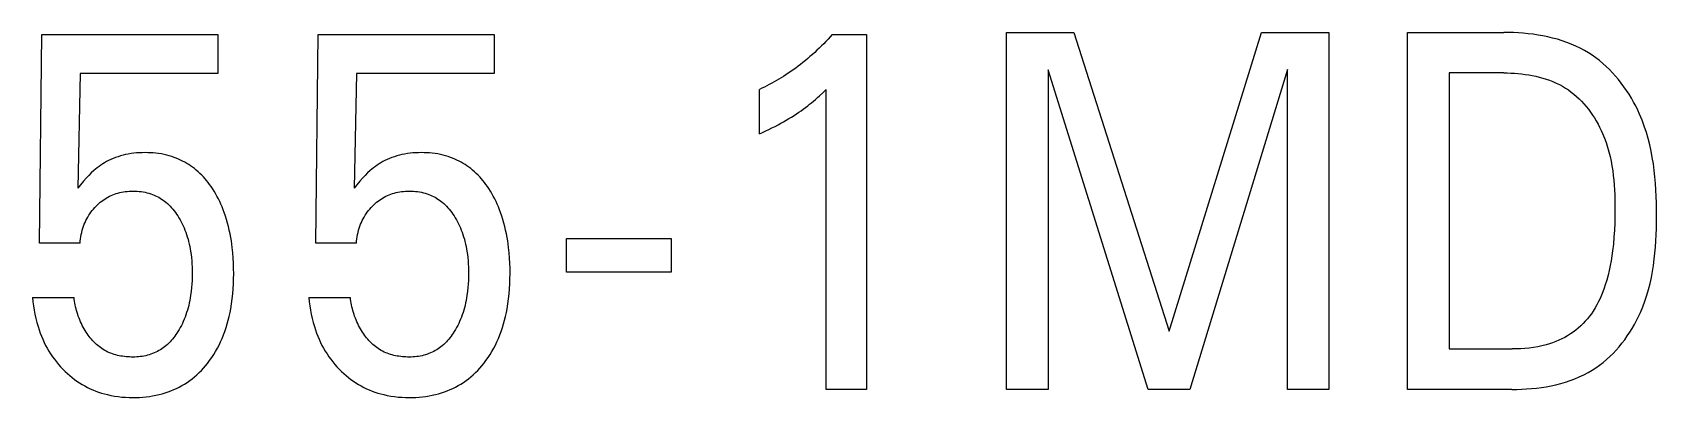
# Model space of a CAD drawing. Extents: x 0 to 420, y 0 to 297.
# Drawn here: x 152.64 to 160.36, y 202.59 to 204.33 of the extents above; entities that cross this region are included whole.
import ezdxf

# ---------------------------------------------------------------- set-up
doc = ezdxf.new("R2010")
doc.units = 0
doc.header["$LTSCALE"] = 23.1
doc.layers.add('10000_FRONT', color=7, linetype='CONTINUOUS')

msp = doc.modelspace()

# ---------------------------------------------------------------- linework, layer by layer
at = {"layer": '10000_FRONT', "color": 7, "linetype": 'CONTINUOUS'}
for p, q in [((157.2707, 202.627), (157.2707, 204.327)), ((157.2707, 204.327), (157.5912, 204.327)), ((157.5912, 204.327), (158.0449, 202.9041)), ((158.0449, 202.9041), (158.4842, 204.327)), ((158.4842, 204.327), (158.8048, 204.327)), ((158.8048, 204.327), (158.8048, 202.627)), ((159.1786, 202.627), (159.1786, 204.327)), ((159.1786, 204.327), (159.6363, 204.327)), ((159.6595, 204.3267), (159.6363, 204.327)), ((159.6828, 204.3261), (159.6595, 204.3267)), ((159.7061, 204.3249), (159.6828, 204.3261)), ((159.7296, 204.3231), (159.7061, 204.3249)), ((152.6684, 203.3234), (152.6807, 204.3173)), ((152.6807, 204.3173), (153.5174, 204.3173)), ((153.5174, 204.3173), (153.5174, 204.1318)), ((153.9833, 203.3234), (153.9956, 204.3173)), ((153.9956, 204.3173), (154.8323, 204.3173)), ((154.8323, 204.3173), (154.8323, 204.1318)), ((156.3794, 204.2522), (156.3686, 204.2419)), ((156.39, 204.2627), (156.3794, 204.2522)), ((156.4006, 204.2734), (156.39, 204.2627)), ((156.4109, 204.2842), (156.4006, 204.2734)), ((156.4212, 204.2951), (156.4109, 204.2842)), ((156.4312, 204.3062), (156.4212, 204.2951)), ((156.4412, 204.3173), (156.4312, 204.3062)), ((156.4412, 204.3173), (156.605, 204.3173)), ((156.605, 204.3173), (156.605, 202.627)), ((159.753, 204.3209), (159.7296, 204.3231)), ((159.7764, 204.3181), (159.753, 204.3209)), ((159.7997, 204.3146), (159.7764, 204.3181)), ((159.8229, 204.3106), (159.7997, 204.3146)), ((159.846, 204.3058), (159.8229, 204.3106)), ((159.8689, 204.3005), (159.846, 204.3058)), ((159.8915, 204.2944), (159.8689, 204.3005)), ((159.9139, 204.2875), (159.8915, 204.2944)), ((159.936, 204.2799), (159.9139, 204.2875)), ((159.9577, 204.2716), (159.936, 204.2799)), ((159.979, 204.2624), (159.9577, 204.2716)), ((159.9999, 204.2524), (159.979, 204.2624)), ((160.0204, 204.2415), (159.9999, 204.2524)), ((156.2906, 204.1749), (156.2792, 204.1661)), ((156.302, 204.1839), (156.2906, 204.1749)), ((156.3132, 204.193), (156.302, 204.1839)), ((156.3243, 204.2023), (156.3132, 204.193)), ((156.3353, 204.2117), (156.3243, 204.2023)), ((156.3466, 204.2216), (156.3353, 204.2117)), ((156.3576, 204.2317), (156.3466, 204.2216)), ((156.3686, 204.2419), (156.3576, 204.2317)), ((160.0403, 204.2298), (160.0204, 204.2415)), ((160.058, 204.2183), (160.0403, 204.2298)), ((160.0752, 204.206), (160.058, 204.2183)), ((160.092, 204.1931), (160.0752, 204.206)), ((160.1083, 204.1795), (160.092, 204.1931)), ((160.1242, 204.1653), (160.1083, 204.1795)), ((152.8619, 204.1318), (152.8507, 203.5848)), ((153.5174, 204.1318), (152.8619, 204.1318)), ((154.1769, 204.1318), (154.1656, 203.5848)), ((154.8323, 204.1318), (154.1769, 204.1318)), ((156.1757, 204.0975), (156.1645, 204.0911)), ((156.1869, 204.104), (156.1757, 204.0975)), ((156.198, 204.1107), (156.1869, 204.104)), ((156.209, 204.1176), (156.198, 204.1107)), ((156.2199, 204.1246), (156.209, 204.1176)), ((156.232, 204.1325), (156.2199, 204.1246)), ((156.244, 204.1407), (156.232, 204.1325)), ((156.2558, 204.149), (156.244, 204.1407)), ((156.2675, 204.1575), (156.2558, 204.149)), ((156.2792, 204.1661), (156.2675, 204.1575)), ((157.4683, 204.1487), (157.4683, 202.627)), ((157.9445, 202.627), (157.4683, 204.1487)), ((158.6071, 204.1511), (158.1432, 202.627)), ((158.6071, 202.627), (158.6071, 204.1511)), ((159.3762, 204.1342), (159.3762, 202.8197)), ((159.6363, 204.1342), (159.3762, 204.1342)), ((159.6363, 204.1342), (159.6532, 204.134)), ((159.6532, 204.134), (159.6702, 204.1335)), ((159.6702, 204.1335), (159.6872, 204.1326)), ((159.6872, 204.1326), (159.7043, 204.1313)), ((159.7043, 204.1313), (159.7214, 204.1296)), ((159.7214, 204.1296), (159.7384, 204.1275)), ((159.7384, 204.1275), (159.7554, 204.1249)), ((159.7554, 204.1249), (159.7724, 204.1219)), ((159.7724, 204.1219), (159.7892, 204.1183)), ((159.7892, 204.1183), (159.8058, 204.1143)), ((159.8058, 204.1143), (159.8223, 204.1098)), ((159.8223, 204.1098), (159.8386, 204.1047)), ((159.8386, 204.1047), (159.8547, 204.0991)), ((159.8547, 204.0991), (159.8705, 204.0929)), ((159.8705, 204.0929), (159.886, 204.0861)), ((160.1395, 204.1505), (160.1242, 204.1653)), ((160.1543, 204.1351), (160.1395, 204.1505)), ((160.1687, 204.1192), (160.1543, 204.1351)), ((160.1825, 204.1028), (160.1687, 204.1192)), ((160.1958, 204.0859), (160.1825, 204.1028)), ((156.1068, 204.0614), (156.095, 204.0559)), ((156.095, 203.8438), (156.095, 204.0559)), ((156.1185, 204.067), (156.1068, 204.0614)), ((156.1301, 204.0728), (156.1185, 204.067)), ((156.1416, 204.0787), (156.1301, 204.0728)), ((156.1531, 204.0848), (156.1416, 204.0787)), ((156.1645, 204.0911), (156.1531, 204.0848)), ((156.3612, 204.008), (156.3708, 204.0165)), ((156.3708, 204.0165), (156.3804, 204.0252)), ((156.3804, 204.0252), (156.396, 204.0399)), ((156.396, 204.0399), (156.4115, 204.0547)), ((156.4115, 202.627), (156.4115, 204.0547)), ((159.886, 204.0861), (159.9012, 204.0787)), ((159.9012, 204.0787), (159.916, 204.0707)), ((159.916, 204.0707), (159.9305, 204.062)), ((159.9305, 204.062), (159.9442, 204.053)), ((159.9442, 204.053), (159.9575, 204.0433)), ((159.9575, 204.0433), (159.9705, 204.033)), ((159.9705, 204.033), (159.983, 204.0222)), ((159.983, 204.0222), (159.9951, 204.0109)), ((160.2086, 204.0686), (160.1958, 204.0859)), ((160.2208, 204.0509), (160.2086, 204.0686)), ((160.2325, 204.0328), (160.2208, 204.0509)), ((160.2436, 204.0144), (160.2325, 204.0328)), ((156.2602, 203.9322), (156.2712, 203.9394)), ((156.2712, 203.9394), (156.2821, 203.9467)), ((156.2821, 203.9467), (156.2928, 203.9542)), ((156.2928, 203.9542), (156.3035, 203.9618)), ((156.3035, 203.9618), (156.314, 203.9696)), ((156.314, 203.9696), (156.3244, 203.9776)), ((156.3244, 203.9776), (156.3335, 203.9848)), ((156.3335, 203.9848), (156.3425, 203.9921)), ((156.3425, 203.9921), (156.3514, 203.9995)), ((156.3514, 203.9995), (156.3612, 204.008)), ((159.9951, 204.0109), (160.0068, 203.9991)), ((160.0068, 203.9991), (160.0181, 203.9868)), ((160.0181, 203.9868), (160.029, 203.9742)), ((160.029, 203.9742), (160.0394, 203.9611)), ((160.0394, 203.9611), (160.0495, 203.9476)), ((160.0495, 203.9476), (160.059, 203.9338)), ((160.2542, 203.9958), (160.2436, 204.0144)), ((160.2643, 203.9768), (160.2542, 203.9958)), ((160.2738, 203.9576), (160.2643, 203.9768)), ((160.2827, 203.9382), (160.2738, 203.9576)), ((160.2946, 203.9096), (160.2827, 203.9382)), ((156.1248, 203.8579), (156.1397, 203.8651)), ((156.1397, 203.8651), (156.1545, 203.8724)), ((156.1545, 203.8724), (156.1692, 203.8799)), ((156.1692, 203.8799), (156.1838, 203.8876)), ((156.1838, 203.8876), (156.1967, 203.8946)), ((156.1967, 203.8946), (156.2096, 203.9018)), ((156.2096, 203.9018), (156.2225, 203.9091)), ((156.2225, 203.9091), (156.2352, 203.9166)), ((156.2352, 203.9166), (156.2478, 203.9243)), ((156.2478, 203.9243), (156.2602, 203.9322)), ((160.059, 203.9338), (160.0681, 203.9197)), ((160.0681, 203.9197), (160.0768, 203.9054)), ((160.0768, 203.9054), (160.0851, 203.8907)), ((160.0851, 203.8907), (160.0928, 203.8759)), ((160.0928, 203.8759), (160.1001, 203.8608)), ((160.1001, 203.8608), (160.107, 203.8456)), ((160.3054, 203.8806), (160.2946, 203.9096)), ((160.315, 203.8513), (160.3054, 203.8806)), ((156.095, 203.8438), (156.1099, 203.8508)), ((156.1099, 203.8508), (156.1248, 203.8579)), ((160.107, 203.8456), (160.1157, 203.8242)), ((160.1157, 203.8242), (160.1236, 203.8025)), ((160.1236, 203.8025), (160.1306, 203.7807)), ((160.3236, 203.8217), (160.315, 203.8513)), ((160.3312, 203.7919), (160.3236, 203.8217)), ((160.3378, 203.7618), (160.3312, 203.7919)), ((152.9787, 203.7065), (152.9697, 203.701)), ((152.988, 203.7117), (152.9787, 203.7065)), ((152.9973, 203.7167), (152.988, 203.7117)), ((153.0085, 203.722), (152.9973, 203.7167)), ((153.0198, 203.7269), (153.0085, 203.722)), ((153.0313, 203.7314), (153.0198, 203.7269)), ((153.0429, 203.7354), (153.0313, 203.7314)), ((153.0547, 203.7391), (153.0429, 203.7354)), ((153.0666, 203.7423), (153.0547, 203.7391)), ((153.0786, 203.7452), (153.0666, 203.7423)), ((153.0916, 203.7478), (153.0786, 203.7452)), ((153.1048, 203.75), (153.0916, 203.7478)), ((153.118, 203.7517), (153.1048, 203.75)), ((153.1312, 203.753), (153.118, 203.7517)), ((153.1445, 203.754), (153.1312, 203.753)), ((153.1579, 203.7545), (153.1445, 203.754)), ((153.1712, 203.7547), (153.1579, 203.7545)), ((153.1842, 203.7545), (153.1712, 203.7547)), ((153.1972, 203.754), (153.1842, 203.7545)), ((153.2102, 203.7531), (153.1972, 203.754)), ((153.2231, 203.7518), (153.2102, 203.7531)), ((153.236, 203.7502), (153.2231, 203.7518)), ((153.2489, 203.7482), (153.236, 203.7502)), ((153.2616, 203.7457), (153.2489, 203.7482)), ((153.2743, 203.7428), (153.2616, 203.7457)), ((153.2868, 203.7395), (153.2743, 203.7428)), ((153.2992, 203.7357), (153.2868, 203.7395)), ((153.3097, 203.7321), (153.2992, 203.7357)), ((153.32, 203.7282), (153.3097, 203.7321)), ((153.3302, 203.7239), (153.32, 203.7282)), ((153.3403, 203.7193), (153.3302, 203.7239)), ((153.3502, 203.7144), (153.3403, 203.7193)), ((153.36, 203.7092), (153.3502, 203.7144)), ((153.3696, 203.7037), (153.36, 203.7092)), ((154.2937, 203.7065), (154.2846, 203.701)), ((154.3029, 203.7117), (154.2937, 203.7065)), ((154.3123, 203.7167), (154.3029, 203.7117)), ((154.3234, 203.722), (154.3123, 203.7167)), ((154.3347, 203.7269), (154.3234, 203.722)), ((154.3462, 203.7314), (154.3347, 203.7269)), ((154.3579, 203.7354), (154.3462, 203.7314)), ((154.3696, 203.7391), (154.3579, 203.7354)), ((154.3815, 203.7423), (154.3696, 203.7391)), ((154.3935, 203.7452), (154.3815, 203.7423)), ((154.4066, 203.7478), (154.3935, 203.7452)), ((154.4197, 203.75), (154.4066, 203.7478)), ((154.4329, 203.7517), (154.4197, 203.75)), ((154.4462, 203.753), (154.4329, 203.7517)), ((154.4595, 203.754), (154.4462, 203.753)), ((154.4728, 203.7545), (154.4595, 203.754)), ((154.4862, 203.7547), (154.4728, 203.7545)), ((154.4992, 203.7545), (154.4862, 203.7547)), ((154.5122, 203.754), (154.4992, 203.7545)), ((154.5251, 203.7531), (154.5122, 203.754)), ((154.5381, 203.7518), (154.5251, 203.7531)), ((154.551, 203.7502), (154.5381, 203.7518)), ((154.5638, 203.7482), (154.551, 203.7502)), ((154.5765, 203.7457), (154.5638, 203.7482)), ((154.5892, 203.7428), (154.5765, 203.7457)), ((154.6017, 203.7395), (154.5892, 203.7428)), ((154.6142, 203.7357), (154.6017, 203.7395)), ((154.6246, 203.7321), (154.6142, 203.7357)), ((154.635, 203.7282), (154.6246, 203.7321)), ((154.6452, 203.7239), (154.635, 203.7282)), ((154.6553, 203.7193), (154.6452, 203.7239)), ((154.6652, 203.7144), (154.6553, 203.7193)), ((154.675, 203.7092), (154.6652, 203.7144)), ((154.6846, 203.7037), (154.675, 203.7092)), ((160.1306, 203.7807), (160.1368, 203.7586)), ((160.1368, 203.7586), (160.1423, 203.7363)), ((160.1423, 203.7363), (160.1471, 203.7139)), ((160.1471, 203.7139), (160.1513, 203.6913)), ((160.3434, 203.7315), (160.3378, 203.7618)), ((160.3483, 203.701), (160.3434, 203.7315)), ((152.8909, 203.6325), (152.8783, 203.6183)), ((152.9039, 203.6464), (152.8909, 203.6325)), ((152.9155, 203.658), (152.9039, 203.6464)), ((152.9275, 203.6691), (152.9155, 203.658)), ((152.9355, 203.676), (152.9275, 203.6691)), ((152.9437, 203.6827), (152.9355, 203.676)), ((152.9522, 203.6891), (152.9437, 203.6827)), ((152.9609, 203.6952), (152.9522, 203.6891)), ((152.9697, 203.701), (152.9609, 203.6952)), ((153.379, 203.6979), (153.3696, 203.7037)), ((153.3883, 203.6918), (153.379, 203.6979)), ((153.3973, 203.6853), (153.3883, 203.6918)), ((153.4061, 203.6786), (153.3973, 203.6853)), ((153.4151, 203.6713), (153.4061, 203.6786)), ((153.4239, 203.6636), (153.4151, 203.6713)), ((153.4325, 203.6556), (153.4239, 203.6636)), ((153.4407, 203.6474), (153.4325, 203.6556)), ((153.4488, 203.6389), (153.4407, 203.6474)), ((153.4566, 203.6302), (153.4488, 203.6389)), ((153.4641, 203.6213), (153.4566, 203.6302)), ((154.2059, 203.6325), (154.1933, 203.6183)), ((154.2189, 203.6464), (154.2059, 203.6325)), ((154.2304, 203.658), (154.2189, 203.6464)), ((154.2424, 203.6691), (154.2304, 203.658)), ((154.2504, 203.676), (154.2424, 203.6691)), ((154.2587, 203.6827), (154.2504, 203.676)), ((154.2671, 203.6891), (154.2587, 203.6827)), ((154.2758, 203.6952), (154.2671, 203.6891)), ((154.2846, 203.701), (154.2758, 203.6952)), ((154.694, 203.6979), (154.6846, 203.7037)), ((154.7032, 203.6918), (154.694, 203.6979)), ((154.7122, 203.6853), (154.7032, 203.6918)), ((154.721, 203.6786), (154.7122, 203.6853)), ((154.7301, 203.6713), (154.721, 203.6786)), ((154.7389, 203.6636), (154.7301, 203.6713)), ((154.7474, 203.6556), (154.7389, 203.6636)), ((154.7557, 203.6474), (154.7474, 203.6556)), ((154.7637, 203.6389), (154.7557, 203.6474)), ((154.7715, 203.6302), (154.7637, 203.6389)), ((154.779, 203.6213), (154.7715, 203.6302)), ((160.1513, 203.6913), (160.1548, 203.6686)), ((160.1548, 203.6686), (160.1577, 203.6458)), ((160.1577, 203.6458), (160.1601, 203.6229)), ((160.3523, 203.6703), (160.3483, 203.701)), ((160.3557, 203.6394), (160.3523, 203.6703)), ((160.3583, 203.6084), (160.3557, 203.6394)), ((152.8643, 203.6017), (152.8507, 203.5848)), ((152.8783, 203.6183), (152.8643, 203.6017)), ((153.0096, 203.5503), (153.0176, 203.5538)), ((153.0176, 203.5538), (153.0257, 203.5569)), ((153.0257, 203.5569), (153.0338, 203.5596)), ((153.0338, 203.5596), (153.0421, 203.5621)), ((153.0421, 203.5621), (153.0505, 203.5643)), ((153.0505, 203.5643), (153.0594, 203.5663)), ((153.0594, 203.5663), (153.0684, 203.5679)), ((153.0684, 203.5679), (153.0774, 203.5693)), ((153.0774, 203.5693), (153.0865, 203.5703)), ((153.0865, 203.5703), (153.0956, 203.571)), ((153.0956, 203.571), (153.1047, 203.5714)), ((153.1047, 203.5714), (153.1139, 203.5716)), ((153.1139, 203.5716), (153.1235, 203.5714)), ((153.1235, 203.5714), (153.1331, 203.571)), ((153.1331, 203.571), (153.1427, 203.5702)), ((153.1427, 203.5702), (153.1522, 203.5691)), ((153.1522, 203.5691), (153.1617, 203.5677)), ((153.1617, 203.5677), (153.1712, 203.5659)), ((153.1712, 203.5659), (153.1805, 203.5638)), ((153.1805, 203.5638), (153.1898, 203.5613)), ((153.1898, 203.5613), (153.199, 203.5584)), ((153.199, 203.5584), (153.2067, 203.5557)), ((153.2067, 203.5557), (153.2142, 203.5526)), ((153.2142, 203.5526), (153.2217, 203.5493)), ((153.4714, 203.6121), (153.4641, 203.6213)), ((153.4784, 203.6028), (153.4714, 203.6121)), ((153.4852, 203.5933), (153.4784, 203.6028)), ((153.4918, 203.5836), (153.4852, 203.5933)), ((153.4994, 203.5716), (153.4918, 203.5836)), ((153.5066, 203.5594), (153.4994, 203.5716)), ((153.5136, 203.5471), (153.5066, 203.5594)), ((154.1793, 203.6017), (154.1656, 203.5848)), ((154.1933, 203.6183), (154.1793, 203.6017)), ((154.3246, 203.5503), (154.3325, 203.5538)), ((154.3325, 203.5538), (154.3406, 203.5569)), ((154.3406, 203.5569), (154.3488, 203.5596)), ((154.3488, 203.5596), (154.3571, 203.5621)), ((154.3571, 203.5621), (154.3654, 203.5643)), ((154.3654, 203.5643), (154.3743, 203.5663)), ((154.3743, 203.5663), (154.3833, 203.5679)), ((154.3833, 203.5679), (154.3923, 203.5693)), ((154.3923, 203.5693), (154.4014, 203.5703)), ((154.4014, 203.5703), (154.4105, 203.571)), ((154.4105, 203.571), (154.4196, 203.5714)), ((154.4196, 203.5714), (154.4288, 203.5716)), ((154.4288, 203.5716), (154.4384, 203.5714)), ((154.4384, 203.5714), (154.448, 203.571)), ((154.448, 203.571), (154.4576, 203.5702)), ((154.4576, 203.5702), (154.4672, 203.5691)), ((154.4672, 203.5691), (154.4767, 203.5677)), ((154.4767, 203.5677), (154.4861, 203.5659)), ((154.4861, 203.5659), (154.4955, 203.5638)), ((154.4955, 203.5638), (154.5048, 203.5613)), ((154.5048, 203.5613), (154.5139, 203.5584)), ((154.5139, 203.5584), (154.5216, 203.5557)), ((154.5216, 203.5557), (154.5292, 203.5526)), ((154.5292, 203.5526), (154.5366, 203.5493)), ((154.7863, 203.6121), (154.779, 203.6213)), ((154.7934, 203.6028), (154.7863, 203.6121)), ((154.8002, 203.5933), (154.7934, 203.6028)), ((154.8067, 203.5836), (154.8002, 203.5933)), ((154.8143, 203.5716), (154.8067, 203.5836)), ((154.8216, 203.5594), (154.8143, 203.5716)), ((154.8285, 203.5471), (154.8216, 203.5594)), ((160.1601, 203.6229), (160.1621, 203.6)), ((160.1621, 203.6), (160.1635, 203.577)), ((160.1635, 203.577), (160.1646, 203.5539)), ((160.1646, 203.5539), (160.1653, 203.5309)), ((160.3604, 203.5773), (160.3583, 203.6084)), ((160.3618, 203.5461), (160.3604, 203.5773)), ((152.9138, 203.4716), (152.9195, 203.479)), ((152.9195, 203.479), (152.9255, 203.4862)), ((152.9255, 203.4862), (152.9317, 203.4932)), ((152.9317, 203.4932), (152.9382, 203.5)), ((152.9382, 203.5), (152.9449, 203.5065)), ((152.9449, 203.5065), (152.9514, 203.5124)), ((152.9514, 203.5124), (152.958, 203.5181)), ((152.958, 203.5181), (152.9649, 203.5235)), ((152.9649, 203.5235), (152.9719, 203.5287)), ((152.9719, 203.5287), (152.9792, 203.5336)), ((152.9792, 203.5336), (152.9866, 203.5383)), ((152.9866, 203.5383), (152.9942, 203.5426)), ((152.9942, 203.5426), (153.0018, 203.5466)), ((153.0018, 203.5466), (153.0096, 203.5503)), ((153.2217, 203.5493), (153.229, 203.5458)), ((153.229, 203.5458), (153.2363, 203.5419)), ((153.2363, 203.5419), (153.2433, 203.5379)), ((153.2433, 203.5379), (153.2502, 203.5335)), ((153.2502, 203.5335), (153.257, 203.5289)), ((153.257, 203.5289), (153.2636, 203.5241)), ((153.2636, 203.5241), (153.27, 203.5191)), ((153.27, 203.5191), (153.2773, 203.5128)), ((153.2773, 203.5128), (153.2844, 203.5062)), ((153.2844, 203.5062), (153.2912, 203.4993)), ((153.2912, 203.4993), (153.2978, 203.4922)), ((153.2978, 203.4922), (153.3041, 203.4848)), ((153.3041, 203.4848), (153.3101, 203.4773)), ((153.3101, 203.4773), (153.3159, 203.4695)), ((153.5201, 203.5345), (153.5136, 203.5471)), ((153.5264, 203.5218), (153.5201, 203.5345)), ((153.5323, 203.5089), (153.5264, 203.5218)), ((153.5379, 203.4958), (153.5323, 203.5089)), ((153.5431, 203.4827), (153.5379, 203.4958)), ((153.5481, 203.4694), (153.5431, 203.4827)), ((154.2288, 203.4716), (154.2345, 203.479)), ((154.2345, 203.479), (154.2404, 203.4862)), ((154.2404, 203.4862), (154.2467, 203.4932)), ((154.2467, 203.4932), (154.2531, 203.5)), ((154.2531, 203.5), (154.2598, 203.5065)), ((154.2598, 203.5065), (154.2663, 203.5124)), ((154.2663, 203.5124), (154.273, 203.5181)), ((154.273, 203.5181), (154.2798, 203.5235)), ((154.2798, 203.5235), (154.2869, 203.5287)), ((154.2869, 203.5287), (154.2941, 203.5336)), ((154.2941, 203.5336), (154.3015, 203.5383)), ((154.3015, 203.5383), (154.3091, 203.5426)), ((154.3091, 203.5426), (154.3168, 203.5466)), ((154.3168, 203.5466), (154.3246, 203.5503)), ((154.5366, 203.5493), (154.544, 203.5458)), ((154.544, 203.5458), (154.5512, 203.5419)), ((154.5512, 203.5419), (154.5583, 203.5379)), ((154.5583, 203.5379), (154.5652, 203.5335)), ((154.5652, 203.5335), (154.5719, 203.5289)), ((154.5719, 203.5289), (154.5785, 203.5241)), ((154.5785, 203.5241), (154.5849, 203.5191)), ((154.5849, 203.5191), (154.5923, 203.5128)), ((154.5923, 203.5128), (154.5993, 203.5062)), ((154.5993, 203.5062), (154.6062, 203.4993)), ((154.6062, 203.4993), (154.6127, 203.4922)), ((154.6127, 203.4922), (154.619, 203.4848)), ((154.619, 203.4848), (154.6251, 203.4773)), ((154.6251, 203.4773), (154.6309, 203.4695)), ((154.8351, 203.5345), (154.8285, 203.5471)), ((154.8413, 203.5218), (154.8351, 203.5345)), ((154.8472, 203.5089), (154.8413, 203.5218)), ((154.8528, 203.4958), (154.8472, 203.5089)), ((154.8581, 203.4827), (154.8528, 203.4958)), ((154.863, 203.4694), (154.8581, 203.4827)), ((160.1653, 203.5309), (160.1657, 203.5078)), ((160.1658, 203.4848), (160.1655, 203.4515)), ((160.1657, 203.5078), (160.1658, 203.4848)), ((160.3628, 203.5149), (160.3618, 203.5461)), ((160.3633, 203.4836), (160.3628, 203.5149)), ((160.3634, 203.4523), (160.3633, 203.4836)), ((152.8757, 203.3951), (152.8787, 203.4042)), ((152.8787, 203.4042), (152.882, 203.4133)), ((152.882, 203.4133), (152.8857, 203.4222)), ((152.8857, 203.4222), (152.8896, 203.4309)), ((152.8896, 203.4309), (152.8939, 203.4395)), ((152.8939, 203.4395), (152.8984, 203.4479)), ((152.8984, 203.4479), (152.9034, 203.4562)), ((152.9034, 203.4562), (152.9084, 203.464)), ((152.9084, 203.464), (152.9138, 203.4716)), ((153.3159, 203.4695), (153.3215, 203.4616)), ((153.3215, 203.4616), (153.3269, 203.4535)), ((153.3269, 203.4535), (153.3326, 203.4443)), ((153.3326, 203.4443), (153.338, 203.4349)), ((153.338, 203.4349), (153.3432, 203.4254)), ((153.3432, 203.4254), (153.3481, 203.4158)), ((153.3481, 203.4158), (153.3527, 203.406)), ((153.3527, 203.406), (153.3571, 203.3961)), ((153.5538, 203.4529), (153.5481, 203.4694)), ((153.559, 203.4362), (153.5538, 203.4529)), ((153.5638, 203.4195), (153.559, 203.4362)), ((153.5682, 203.4026), (153.5638, 203.4195)), ((153.5722, 203.3856), (153.5682, 203.4026)), ((154.1906, 203.3951), (154.1937, 203.4042)), ((154.1937, 203.4042), (154.197, 203.4133)), ((154.197, 203.4133), (154.2006, 203.4222)), ((154.2006, 203.4222), (154.2046, 203.4309)), ((154.2046, 203.4309), (154.2088, 203.4395)), ((154.2088, 203.4395), (154.2134, 203.4479)), ((154.2134, 203.4479), (154.2183, 203.4562)), ((154.2183, 203.4562), (154.2234, 203.464)), ((154.2234, 203.464), (154.2288, 203.4716)), ((154.6309, 203.4695), (154.6365, 203.4616)), ((154.6365, 203.4616), (154.6418, 203.4535)), ((154.6418, 203.4535), (154.6475, 203.4443)), ((154.6475, 203.4443), (154.653, 203.4349)), ((154.653, 203.4349), (154.6582, 203.4254)), ((154.6582, 203.4254), (154.663, 203.4158)), ((154.663, 203.4158), (154.6677, 203.406)), ((154.6677, 203.406), (154.672, 203.3961)), ((154.8687, 203.4529), (154.863, 203.4694)), ((154.874, 203.4362), (154.8687, 203.4529)), ((154.8788, 203.4195), (154.874, 203.4362)), ((154.8832, 203.4026), (154.8788, 203.4195)), ((154.8871, 203.3856), (154.8832, 203.4026)), ((160.1646, 203.4183), (160.1632, 203.3852)), ((160.1655, 203.4515), (160.1646, 203.4183)), ((160.3627, 203.3932), (160.3632, 203.4227)), ((160.3632, 203.4227), (160.3634, 203.4523)), ((152.8619, 203.3234), (152.6684, 203.3234)), ((152.8619, 203.3234), (152.8629, 203.3337)), ((152.8629, 203.3337), (152.8643, 203.344)), ((152.8643, 203.344), (152.8659, 203.3544)), ((152.8659, 203.3544), (152.8678, 203.3647)), ((152.8678, 203.3647), (152.8701, 203.3749)), ((152.8701, 203.3749), (152.8727, 203.385)), ((152.8727, 203.385), (152.8757, 203.3951)), ((153.3571, 203.3961), (153.3612, 203.3861)), ((153.3612, 203.3861), (153.365, 203.376)), ((153.365, 203.376), (153.3689, 203.3649)), ((153.3689, 203.3649), (153.3724, 203.3536)), ((153.3724, 203.3536), (153.3757, 203.3423)), ((153.3757, 203.3423), (153.3786, 203.331)), ((153.3786, 203.331), (153.3813, 203.3195)), ((153.3813, 203.3195), (153.3838, 203.308)), ((153.5758, 203.3685), (153.5722, 203.3856)), ((153.579, 203.3513), (153.5758, 203.3685)), ((153.5819, 203.3341), (153.579, 203.3513)), ((153.5861, 203.303), (153.5819, 203.3341)), ((154.1769, 203.3234), (153.9833, 203.3234)), ((154.1769, 203.3234), (154.1779, 203.3337)), ((154.1779, 203.3337), (154.1792, 203.344)), ((154.1792, 203.344), (154.1808, 203.3544)), ((154.1808, 203.3544), (154.1828, 203.3647)), ((154.1828, 203.3647), (154.1851, 203.3749)), ((154.1851, 203.3749), (154.1877, 203.385)), ((154.1877, 203.385), (154.1906, 203.3951)), ((154.672, 203.3961), (154.6761, 203.3861)), ((154.6761, 203.3861), (154.6799, 203.376)), ((154.6799, 203.376), (154.6838, 203.3649)), ((154.6838, 203.3649), (154.6873, 203.3536)), ((154.6873, 203.3536), (154.6906, 203.3423)), ((154.6906, 203.3423), (154.6936, 203.331)), ((154.6936, 203.331), (154.6963, 203.3195)), ((154.6963, 203.3195), (154.6987, 203.308)), ((154.8907, 203.3685), (154.8871, 203.3856)), ((154.894, 203.3513), (154.8907, 203.3685)), ((154.8968, 203.3341), (154.894, 203.3513)), ((154.9011, 203.303), (154.8968, 203.3341)), ((155.1774, 203.186), (155.1774, 203.3463)), ((155.1774, 203.3463), (155.6751, 203.3463)), ((155.6751, 203.3463), (155.6751, 203.186)), ((160.1581, 203.3193), (160.1543, 203.2864)), ((160.161, 203.3522), (160.1581, 203.3193)), ((160.1632, 203.3852), (160.161, 203.3522)), ((160.3584, 203.3049), (160.3603, 203.3343)), ((160.3603, 203.3343), (160.3617, 203.3637)), ((160.3617, 203.3637), (160.3627, 203.3932)), ((153.3838, 203.308), (153.3859, 203.2964)), ((153.3859, 203.2964), (153.3879, 203.2848)), ((153.3879, 203.2848), (153.39, 203.2699)), ((153.39, 203.2699), (153.3917, 203.255)), ((153.3917, 203.255), (153.3931, 203.24)), ((153.5888, 203.278), (153.5861, 203.303)), ((153.5908, 203.2529), (153.5888, 203.278)), ((153.5921, 203.2278), (153.5908, 203.2529)), ((154.6987, 203.308), (154.7009, 203.2964)), ((154.7009, 203.2964), (154.7028, 203.2848)), ((154.7028, 203.2848), (154.7049, 203.2699)), ((154.7049, 203.2699), (154.7067, 203.255)), ((154.7067, 203.255), (154.7081, 203.24)), ((154.9037, 203.278), (154.9011, 203.303)), ((154.9057, 203.2529), (154.9037, 203.278)), ((154.9071, 203.2278), (154.9057, 203.2529)), ((160.1511, 203.263), (160.1474, 203.2397)), ((160.1543, 203.2864), (160.1511, 203.263)), ((160.3489, 203.2176), (160.3527, 203.2466)), ((160.3527, 203.2466), (160.3558, 203.2757)), ((160.3558, 203.2757), (160.3584, 203.3049)), ((153.3931, 203.24), (153.3942, 203.2251)), ((153.3942, 203.2251), (153.3949, 203.21)), ((153.3949, 203.21), (153.3953, 203.195)), ((153.3953, 203.195), (153.3955, 203.18)), ((153.3955, 203.18), (153.3953, 203.163)), ((153.5929, 203.2027), (153.5921, 203.2278)), ((153.5931, 203.1776), (153.5929, 203.2027)), ((153.5929, 203.1537), (153.5931, 203.1776)), ((154.7081, 203.24), (154.7091, 203.2251)), ((154.7091, 203.2251), (154.7099, 203.21)), ((154.7099, 203.21), (154.7103, 203.195)), ((154.7103, 203.195), (154.7104, 203.18)), ((154.7104, 203.18), (154.7103, 203.163)), ((154.9079, 203.2027), (154.9071, 203.2278)), ((154.9078, 203.1537), (154.9081, 203.1776)), ((154.9081, 203.1776), (154.9079, 203.2027)), ((155.6751, 203.186), (155.1774, 203.186)), ((160.1328, 203.1704), (160.1267, 203.1476)), ((160.1383, 203.1934), (160.1328, 203.1704)), ((160.1431, 203.2165), (160.1383, 203.1934)), ((160.1474, 203.2397), (160.1431, 203.2165)), ((160.3389, 203.1602), (160.3443, 203.1888)), ((160.3443, 203.1888), (160.3489, 203.2176)), ((153.3908, 203.0953), (153.388, 203.0742)), ((153.3926, 203.1122), (153.3908, 203.0953)), ((153.3939, 203.1291), (153.3926, 203.1122)), ((153.3948, 203.146), (153.3939, 203.1291)), ((153.3953, 203.163), (153.3948, 203.146)), ((153.5888, 203.0822), (153.5907, 203.106)), ((153.5907, 203.106), (153.5921, 203.1298)), ((153.5921, 203.1298), (153.5929, 203.1537)), ((154.7057, 203.0953), (154.7029, 203.0742)), ((154.7075, 203.1122), (154.7057, 203.0953)), ((154.7088, 203.1291), (154.7075, 203.1122)), ((154.7097, 203.146), (154.7088, 203.1291)), ((154.7103, 203.163), (154.7097, 203.146)), ((154.9038, 203.0822), (154.9057, 203.106)), ((154.9057, 203.106), (154.907, 203.1298)), ((154.907, 203.1298), (154.9078, 203.1537)), ((160.1085, 203.0925), (160.1021, 203.0765)), ((160.1144, 203.1087), (160.1085, 203.0925)), ((160.1198, 203.125), (160.1144, 203.1087)), ((160.1267, 203.1476), (160.1198, 203.125)), ((160.3175, 203.0758), (160.3256, 203.1037)), ((160.3256, 203.1037), (160.3327, 203.1318)), ((160.3327, 203.1318), (160.3389, 203.1602)), ((152.6356, 203.0643), (152.6376, 203.0444)), ((152.6356, 203.0643), (152.8333, 203.0643)), ((152.6376, 203.0444), (152.6402, 203.0245)), ((152.6402, 203.0245), (152.6433, 203.0047)), ((152.8343, 203.0557), (152.8333, 203.0643)), ((152.8355, 203.0469), (152.8343, 203.0557)), ((152.837, 203.0381), (152.8355, 203.0469)), ((152.8387, 203.0293), (152.837, 203.0381)), ((152.8407, 203.0204), (152.8387, 203.0293)), ((152.8428, 203.0114), (152.8407, 203.0204)), ((152.8452, 203.0025), (152.8428, 203.0114)), ((153.3759, 203.016), (153.3727, 203.0045)), ((153.3789, 203.0275), (153.3759, 203.016)), ((153.3815, 203.0391), (153.3789, 203.0275)), ((153.3839, 203.0508), (153.3815, 203.0391)), ((153.3861, 203.0625), (153.3839, 203.0508)), ((153.388, 203.0742), (153.3861, 203.0625)), ((153.5757, 202.9931), (153.5793, 203.0113)), ((153.5793, 203.0113), (153.5831, 203.0349)), ((153.5831, 203.0349), (153.5863, 203.0585)), ((153.5863, 203.0585), (153.5888, 203.0822)), ((153.9505, 203.0643), (153.9526, 203.0444)), ((153.9505, 203.0643), (154.1482, 203.0643)), ((153.9526, 203.0444), (153.9551, 203.0245)), ((153.9551, 203.0245), (153.9583, 203.0047)), ((154.1492, 203.0557), (154.1482, 203.0643)), ((154.1505, 203.0469), (154.1492, 203.0557)), ((154.152, 203.0381), (154.1505, 203.0469)), ((154.1537, 203.0293), (154.152, 203.0381)), ((154.1556, 203.0204), (154.1537, 203.0293)), ((154.1578, 203.0114), (154.1556, 203.0204)), ((154.1602, 203.0025), (154.1578, 203.0114)), ((154.6909, 203.016), (154.6877, 203.0045)), ((154.6938, 203.0275), (154.6909, 203.016)), ((154.6965, 203.0391), (154.6938, 203.0275)), ((154.6989, 203.0508), (154.6965, 203.0391)), ((154.701, 203.0625), (154.6989, 203.0508)), ((154.7029, 203.0742), (154.701, 203.0625)), ((154.8907, 202.9931), (154.8942, 203.0113)), ((154.8942, 203.0113), (154.8981, 203.0349)), ((154.8981, 203.0349), (154.9013, 203.0585)), ((154.9013, 203.0585), (154.9038, 203.0822)), ((160.0715, 203.0151), (160.0624, 203.0005)), ((160.08, 203.03), (160.0715, 203.0151)), ((160.0879, 203.0452), (160.08, 203.03)), ((160.0953, 203.0607), (160.0879, 203.0452)), ((160.1021, 203.0765), (160.0953, 203.0607)), ((160.287, 202.9938), (160.2983, 203.0208)), ((160.2983, 203.0208), (160.3084, 203.0481)), ((160.3084, 203.0481), (160.3175, 203.0758)), ((152.6433, 203.0047), (152.6471, 202.9848)), ((152.6471, 202.9848), (152.6514, 202.9651)), ((152.6514, 202.9651), (152.6564, 202.9456)), ((152.6564, 202.9456), (152.662, 202.9262)), ((152.8478, 202.9935), (152.8452, 203.0025)), ((152.8507, 202.9846), (152.8478, 202.9935)), ((152.8537, 202.9757), (152.8507, 202.9846)), ((152.857, 202.9668), (152.8537, 202.9757)), ((152.8606, 202.958), (152.857, 202.9668)), ((152.8643, 202.9493), (152.8606, 202.958)), ((152.8682, 202.9406), (152.8643, 202.9493)), ((152.8724, 202.932), (152.8682, 202.9406)), ((153.3488, 202.9414), (153.344, 202.9315)), ((153.3534, 202.9513), (153.3488, 202.9414)), ((153.3577, 202.9614), (153.3534, 202.9513)), ((153.3617, 202.9716), (153.3577, 202.9614)), ((153.3654, 202.9819), (153.3617, 202.9716)), ((153.3692, 202.9931), (153.3654, 202.9819)), ((153.3727, 203.0045), (153.3692, 202.9931)), ((153.557, 202.9213), (153.5624, 202.939)), ((153.5624, 202.939), (153.5673, 202.9569)), ((153.5673, 202.9569), (153.5718, 202.975)), ((153.5718, 202.975), (153.5757, 202.9931)), ((153.9583, 203.0047), (153.962, 202.9848)), ((153.962, 202.9848), (153.9664, 202.9651)), ((153.9664, 202.9651), (153.9713, 202.9456)), ((153.9713, 202.9456), (153.9769, 202.9262)), ((154.1628, 202.9935), (154.1602, 203.0025)), ((154.1656, 202.9846), (154.1628, 202.9935)), ((154.1687, 202.9757), (154.1656, 202.9846)), ((154.172, 202.9668), (154.1687, 202.9757)), ((154.1755, 202.958), (154.172, 202.9668)), ((154.1792, 202.9493), (154.1755, 202.958)), ((154.1832, 202.9406), (154.1792, 202.9493)), ((154.1874, 202.932), (154.1832, 202.9406)), ((154.6638, 202.9414), (154.659, 202.9315)), ((154.6683, 202.9513), (154.6638, 202.9414)), ((154.6726, 202.9614), (154.6683, 202.9513)), ((154.6766, 202.9716), (154.6726, 202.9614)), ((154.6804, 202.9819), (154.6766, 202.9716)), ((154.6842, 202.9931), (154.6804, 202.9819)), ((154.6877, 203.0045), (154.6842, 202.9931)), ((154.8719, 202.9213), (154.8774, 202.939)), ((154.8774, 202.939), (154.8823, 202.9569)), ((154.8823, 202.9569), (154.8867, 202.975)), ((154.8867, 202.975), (154.8907, 202.9931)), ((160.014, 202.9403), (160.0029, 202.9295)), ((160.0246, 202.9516), (160.014, 202.9403)), ((160.0348, 202.9632), (160.0246, 202.9516)), ((160.0444, 202.9753), (160.0348, 202.9632)), ((160.0537, 202.9877), (160.0444, 202.9753)), ((160.0624, 203.0005), (160.0537, 202.9877)), ((160.2476, 202.9177), (160.2584, 202.9363)), ((160.2584, 202.9363), (160.2685, 202.9552)), ((160.2685, 202.9552), (160.2781, 202.9744)), ((160.2781, 202.9744), (160.287, 202.9938)), ((152.662, 202.9262), (152.667, 202.9108)), ((152.667, 202.9108), (152.6723, 202.8957)), ((152.6723, 202.8957), (152.6781, 202.8807)), ((152.6781, 202.8807), (152.6844, 202.8659)), ((152.6844, 202.8659), (152.6911, 202.8513)), ((152.8768, 202.9236), (152.8724, 202.932)), ((152.8814, 202.9152), (152.8768, 202.9236)), ((152.8863, 202.907), (152.8814, 202.9152)), ((152.8908, 202.8998), (152.8863, 202.907)), ((152.8955, 202.8927), (152.8908, 202.8998)), ((152.9004, 202.8857), (152.8955, 202.8927)), ((152.9055, 202.8789), (152.9004, 202.8857)), ((152.9108, 202.8722), (152.9055, 202.8789)), ((152.9162, 202.8657), (152.9108, 202.8722)), ((152.9218, 202.8594), (152.9162, 202.8657)), ((152.9275, 202.8533), (152.9218, 202.8594)), ((153.2962, 202.8601), (153.2902, 202.8535)), ((153.302, 202.8668), (153.2962, 202.8601)), ((153.3076, 202.8737), (153.302, 202.8668)), ((153.313, 202.8808), (153.3076, 202.8737)), ((153.3181, 202.888), (153.313, 202.8808)), ((153.3231, 202.8954), (153.3181, 202.888)), ((153.3279, 202.9029), (153.3231, 202.8954)), ((153.3336, 202.9123), (153.3279, 202.9029)), ((153.3389, 202.9218), (153.3336, 202.9123)), ((153.344, 202.9315), (153.3389, 202.9218)), ((153.5306, 202.8535), (153.5376, 202.8691)), ((153.5376, 202.8691), (153.5446, 202.8863)), ((153.5446, 202.8863), (153.5511, 202.9037)), ((153.5511, 202.9037), (153.557, 202.9213)), ((153.9769, 202.9262), (153.9819, 202.9108)), ((153.9819, 202.9108), (153.9873, 202.8957)), ((153.9873, 202.8957), (153.9931, 202.8807)), ((153.9931, 202.8807), (153.9993, 202.8659)), ((153.9993, 202.8659), (154.006, 202.8513)), ((154.1918, 202.9236), (154.1874, 202.932)), ((154.1964, 202.9152), (154.1918, 202.9236)), ((154.2012, 202.907), (154.1964, 202.9152)), ((154.2058, 202.8998), (154.2012, 202.907)), ((154.2105, 202.8927), (154.2058, 202.8998)), ((154.2154, 202.8857), (154.2105, 202.8927)), ((154.2205, 202.8789), (154.2154, 202.8857)), ((154.2257, 202.8722), (154.2205, 202.8789)), ((154.2311, 202.8657), (154.2257, 202.8722)), ((154.2367, 202.8594), (154.2311, 202.8657)), ((154.2425, 202.8533), (154.2367, 202.8594)), ((154.6112, 202.8601), (154.6052, 202.8535)), ((154.617, 202.8668), (154.6112, 202.8601)), ((154.6225, 202.8737), (154.617, 202.8668)), ((154.6279, 202.8808), (154.6225, 202.8737)), ((154.6331, 202.888), (154.6279, 202.8808)), ((154.6381, 202.8954), (154.6331, 202.888)), ((154.6428, 202.9029), (154.6381, 202.8954)), ((154.6485, 202.9123), (154.6428, 202.9029)), ((154.6539, 202.9218), (154.6485, 202.9123)), ((154.659, 202.9315), (154.6539, 202.9218)), ((154.8456, 202.8535), (154.8526, 202.8691)), ((154.8526, 202.8691), (154.8596, 202.8863)), ((154.8596, 202.8863), (154.866, 202.9037)), ((154.866, 202.9037), (154.8719, 202.9213)), ((159.8983, 202.8611), (159.8836, 202.8549)), ((159.9127, 202.8677), (159.8983, 202.8611)), ((159.9268, 202.8749), (159.9127, 202.8677)), ((159.9406, 202.8827), (159.9268, 202.8749)), ((159.954, 202.8911), (159.9406, 202.8827)), ((159.9671, 202.9001), (159.954, 202.8911)), ((159.9794, 202.9094), (159.9671, 202.9001)), ((159.9914, 202.9192), (159.9794, 202.9094)), ((160.0029, 202.9295), (159.9914, 202.9192)), ((160.1989, 202.8469), (160.2119, 202.864)), ((160.2119, 202.864), (160.2244, 202.8815)), ((160.2244, 202.8815), (160.2363, 202.8994)), ((160.2363, 202.8994), (160.2476, 202.9177)), ((152.6911, 202.8513), (152.6982, 202.8369)), ((152.6982, 202.8369), (152.7058, 202.8228)), ((152.7058, 202.8228), (152.7139, 202.8089)), ((152.7139, 202.8089), (152.7221, 202.7958)), ((152.7221, 202.7958), (152.7308, 202.783)), ((152.7308, 202.783), (152.7399, 202.7704)), ((152.9335, 202.8474), (152.9275, 202.8533)), ((152.9396, 202.8417), (152.9335, 202.8474)), ((152.9459, 202.8362), (152.9396, 202.8417)), ((152.9523, 202.831), (152.9459, 202.8362)), ((152.9589, 202.826), (152.9523, 202.831)), ((152.9657, 202.8213), (152.9589, 202.826)), ((152.9727, 202.8168), (152.9657, 202.8213)), ((152.9798, 202.8127), (152.9727, 202.8168)), ((152.9869, 202.8088), (152.9798, 202.8127)), ((152.9942, 202.8053), (152.9869, 202.8088)), ((153.0016, 202.802), (152.9942, 202.8053)), ((153.0091, 202.799), (153.0016, 202.802)), ((153.0168, 202.7962), (153.0091, 202.799)), ((153.0245, 202.7937), (153.0168, 202.7962)), ((153.0324, 202.7914), (153.0245, 202.7937)), ((153.0403, 202.7894), (153.0324, 202.7914)), ((153.0483, 202.7876), (153.0403, 202.7894)), ((153.0564, 202.786), (153.0483, 202.7876)), ((153.0645, 202.7847), (153.0564, 202.786)), ((153.0727, 202.7836), (153.0645, 202.7847)), ((153.0809, 202.7827), (153.0727, 202.7836)), ((153.0891, 202.782), (153.0809, 202.7827)), ((153.0974, 202.7815), (153.0891, 202.782)), ((153.1056, 202.7813), (153.0974, 202.7815)), ((153.1139, 202.7812), (153.1056, 202.7813)), ((153.1227, 202.7813), (153.1139, 202.7812)), ((153.1314, 202.7817), (153.1227, 202.7813)), ((153.1401, 202.7824), (153.1314, 202.7817)), ((153.1488, 202.7833), (153.1401, 202.7824)), ((153.1575, 202.7845), (153.1488, 202.7833)), ((153.166, 202.7859), (153.1575, 202.7845)), ((153.1745, 202.7876), (153.166, 202.7859)), ((153.1829, 202.7897), (153.1745, 202.7876)), ((153.1913, 202.792), (153.1829, 202.7897)), ((153.1995, 202.7947), (153.1913, 202.792)), ((153.2073, 202.7975), (153.1995, 202.7947)), ((153.2149, 202.8007), (153.2073, 202.7975)), ((153.2224, 202.8041), (153.2149, 202.8007)), ((153.2298, 202.8078), (153.2224, 202.8041)), ((153.237, 202.8117), (153.2298, 202.8078)), ((153.2441, 202.8159), (153.237, 202.8117)), ((153.2511, 202.8204), (153.2441, 202.8159)), ((153.2579, 202.8251), (153.2511, 202.8204)), ((153.2645, 202.8301), (153.2579, 202.8251)), ((153.2709, 202.8353), (153.2645, 202.8301)), ((153.2776, 202.8411), (153.2709, 202.8353)), ((153.284, 202.8472), (153.2776, 202.8411)), ((153.2902, 202.8535), (153.284, 202.8472)), ((153.4786, 202.7647), (153.4885, 202.7788)), ((153.4885, 202.7788), (153.4979, 202.7931)), ((153.4979, 202.7931), (153.5068, 202.8078)), ((153.5068, 202.8078), (153.5153, 202.8228)), ((153.5153, 202.8228), (153.5232, 202.838)), ((153.5232, 202.838), (153.5306, 202.8535)), ((154.006, 202.8513), (154.0131, 202.8369)), ((154.0131, 202.8369), (154.0208, 202.8228)), ((154.0208, 202.8228), (154.0288, 202.8089)), ((154.0288, 202.8089), (154.0371, 202.7958)), ((154.0371, 202.7958), (154.0458, 202.783)), ((154.0458, 202.783), (154.0548, 202.7704)), ((154.2484, 202.8474), (154.2425, 202.8533)), ((154.2545, 202.8417), (154.2484, 202.8474)), ((154.2608, 202.8362), (154.2545, 202.8417)), ((154.2673, 202.831), (154.2608, 202.8362)), ((154.2739, 202.826), (154.2673, 202.831)), ((154.2807, 202.8213), (154.2739, 202.826)), ((154.2876, 202.8168), (154.2807, 202.8213)), ((154.2948, 202.8127), (154.2876, 202.8168)), ((154.3019, 202.8088), (154.2948, 202.8127)), ((154.3091, 202.8053), (154.3019, 202.8088)), ((154.3165, 202.802), (154.3091, 202.8053)), ((154.3241, 202.799), (154.3165, 202.802)), ((154.3317, 202.7962), (154.3241, 202.799)), ((154.3395, 202.7937), (154.3317, 202.7962)), ((154.3473, 202.7914), (154.3395, 202.7937)), ((154.3553, 202.7894), (154.3473, 202.7914)), ((154.3633, 202.7876), (154.3553, 202.7894)), ((154.3713, 202.786), (154.3633, 202.7876)), ((154.3795, 202.7847), (154.3713, 202.786)), ((154.3877, 202.7836), (154.3795, 202.7847)), ((154.3959, 202.7827), (154.3877, 202.7836)), ((154.4041, 202.782), (154.3959, 202.7827)), ((154.4123, 202.7815), (154.4041, 202.782)), ((154.4206, 202.7813), (154.4123, 202.7815)), ((154.4288, 202.7812), (154.4206, 202.7813)), ((154.4376, 202.7813), (154.4288, 202.7812)), ((154.4464, 202.7817), (154.4376, 202.7813)), ((154.4551, 202.7824), (154.4464, 202.7817)), ((154.4638, 202.7833), (154.4551, 202.7824)), ((154.4724, 202.7845), (154.4638, 202.7833)), ((154.481, 202.7859), (154.4724, 202.7845)), ((154.4895, 202.7876), (154.481, 202.7859)), ((154.4979, 202.7897), (154.4895, 202.7876)), ((154.5062, 202.792), (154.4979, 202.7897)), ((154.5145, 202.7947), (154.5062, 202.792)), ((154.5222, 202.7975), (154.5145, 202.7947)), ((154.5298, 202.8007), (154.5222, 202.7975)), ((154.5373, 202.8041), (154.5298, 202.8007)), ((154.5447, 202.8078), (154.5373, 202.8041)), ((154.552, 202.8117), (154.5447, 202.8078)), ((154.5591, 202.8159), (154.552, 202.8117)), ((154.566, 202.8204), (154.5591, 202.8159)), ((154.5728, 202.8251), (154.566, 202.8204)), ((154.5794, 202.8301), (154.5728, 202.8251)), ((154.5858, 202.8353), (154.5794, 202.8301)), ((154.5925, 202.8411), (154.5858, 202.8353)), ((154.599, 202.8472), (154.5925, 202.8411)), ((154.6052, 202.8535), (154.599, 202.8472)), ((154.7935, 202.7647), (154.8035, 202.7788)), ((154.8035, 202.7788), (154.8129, 202.7931)), ((154.8129, 202.7931), (154.8218, 202.8078)), ((154.8218, 202.8078), (154.8302, 202.8228)), ((154.8302, 202.8228), (154.8381, 202.838)), ((154.8381, 202.838), (154.8456, 202.8535)), ((159.3762, 202.8197), (159.6763, 202.8197)), ((159.6967, 202.82), (159.6763, 202.8197)), ((159.7172, 202.8208), (159.6967, 202.82)), ((159.7376, 202.8222), (159.7172, 202.8208)), ((159.758, 202.8243), (159.7376, 202.8222)), ((159.7783, 202.827), (159.758, 202.8243)), ((159.7985, 202.8305), (159.7783, 202.827)), ((159.8185, 202.8348), (159.7985, 202.8305)), ((159.8384, 202.8398), (159.8185, 202.8348)), ((159.8536, 202.8443), (159.8384, 202.8398)), ((159.8687, 202.8494), (159.8536, 202.8443)), ((159.8836, 202.8549), (159.8687, 202.8494)), ((160.1255, 202.7692), (160.1413, 202.7836)), ((160.1413, 202.7836), (160.1565, 202.7985)), ((160.1565, 202.7985), (160.1711, 202.8141)), ((160.1711, 202.8141), (160.1853, 202.8302)), ((160.1853, 202.8302), (160.1989, 202.8469)), ((152.7399, 202.7704), (152.7494, 202.7582)), ((152.7494, 202.7582), (152.7593, 202.7463)), ((152.7593, 202.7463), (152.7696, 202.7347)), ((152.7696, 202.7347), (152.7803, 202.7234)), ((152.7803, 202.7234), (152.7913, 202.7125)), ((152.7913, 202.7125), (152.8019, 202.7026)), ((152.8019, 202.7026), (152.8129, 202.693)), ((153.4179, 202.6971), (153.4287, 202.7072)), ((153.4287, 202.7072), (153.4391, 202.7177)), ((153.4391, 202.7177), (153.4492, 202.7285)), ((153.4492, 202.7285), (153.4589, 202.7396)), ((153.4589, 202.7396), (153.4682, 202.7511)), ((153.4682, 202.7511), (153.4786, 202.7647)), ((154.0548, 202.7704), (154.0644, 202.7582)), ((154.0644, 202.7582), (154.0743, 202.7463)), ((154.0743, 202.7463), (154.0845, 202.7347)), ((154.0845, 202.7347), (154.0952, 202.7234)), ((154.0952, 202.7234), (154.1062, 202.7125)), ((154.1062, 202.7125), (154.1169, 202.7026)), ((154.1169, 202.7026), (154.1278, 202.693)), ((154.7328, 202.6971), (154.7436, 202.7072)), ((154.7436, 202.7072), (154.754, 202.7177)), ((154.754, 202.7177), (154.7641, 202.7285)), ((154.7641, 202.7285), (154.7738, 202.7396)), ((154.7738, 202.7396), (154.7831, 202.7511)), ((154.7831, 202.7511), (154.7935, 202.7647)), ((160.017, 202.6962), (160.0376, 202.7069)), ((160.0376, 202.7069), (160.0576, 202.7187)), ((160.0576, 202.7187), (160.0753, 202.7302)), ((160.0753, 202.7302), (160.0925, 202.7425)), ((160.0925, 202.7425), (160.1093, 202.7555)), ((160.1093, 202.7555), (160.1255, 202.7692)), ((152.8129, 202.693), (152.8241, 202.6838)), ((152.8241, 202.6838), (152.8356, 202.675)), ((152.8356, 202.675), (152.8474, 202.6665)), ((152.8474, 202.6665), (152.8595, 202.6584)), ((152.8595, 202.6584), (152.8719, 202.6508)), ((152.8719, 202.6508), (152.8845, 202.6436)), ((152.8845, 202.6436), (152.8972, 202.6368)), ((152.8972, 202.6368), (152.9102, 202.6306)), ((152.9102, 202.6306), (152.9234, 202.6247)), ((152.9234, 202.6247), (152.9369, 202.6193)), ((153.2946, 202.6204), (153.3079, 202.626)), ((153.3079, 202.626), (153.3211, 202.632)), ((153.3211, 202.632), (153.3341, 202.6385)), ((153.3341, 202.6385), (153.3468, 202.6455)), ((153.3468, 202.6455), (153.3593, 202.6529)), ((153.3593, 202.6529), (153.3715, 202.6607)), ((153.3715, 202.6607), (153.3836, 202.6692)), ((153.3836, 202.6692), (153.3953, 202.6781)), ((153.3953, 202.6781), (153.4068, 202.6874)), ((153.4068, 202.6874), (153.4179, 202.6971)), ((154.1278, 202.693), (154.1391, 202.6838)), ((154.1391, 202.6838), (154.1506, 202.675)), ((154.1506, 202.675), (154.1624, 202.6665)), ((154.1624, 202.6665), (154.1745, 202.6584)), ((154.1745, 202.6584), (154.1868, 202.6508)), ((154.1868, 202.6508), (154.1994, 202.6436)), ((154.1994, 202.6436), (154.2122, 202.6368)), ((154.2122, 202.6368), (154.2252, 202.6306)), ((154.2252, 202.6306), (154.2384, 202.6247)), ((154.2384, 202.6247), (154.2518, 202.6193)), ((154.6095, 202.6204), (154.6229, 202.626)), ((154.6229, 202.626), (154.6361, 202.632)), ((154.6361, 202.632), (154.649, 202.6385)), ((154.649, 202.6385), (154.6618, 202.6455)), ((154.6618, 202.6455), (154.6742, 202.6529)), ((154.6742, 202.6529), (154.6864, 202.6607)), ((154.6864, 202.6607), (154.6985, 202.6692)), ((154.6985, 202.6692), (154.7103, 202.6781)), ((154.7103, 202.6781), (154.7217, 202.6874)), ((154.7217, 202.6874), (154.7328, 202.6971)), ((156.605, 202.627), (156.4115, 202.627)), ((157.4683, 202.627), (157.2707, 202.627)), ((158.1432, 202.627), (157.9445, 202.627)), ((158.8048, 202.627), (158.6071, 202.627)), ((159.6752, 202.627), (159.1786, 202.627)), ((159.6752, 202.627), (159.6985, 202.6272)), ((159.6985, 202.6272), (159.7218, 202.6279)), ((159.7218, 202.6279), (159.7452, 202.6292)), ((159.7452, 202.6292), (159.7687, 202.631)), ((159.7687, 202.631), (159.7922, 202.6334)), ((159.7922, 202.6334), (159.8156, 202.6365)), ((159.8156, 202.6365), (159.8389, 202.6401)), ((159.8389, 202.6401), (159.8621, 202.6445)), ((159.8621, 202.6445), (159.8851, 202.6495)), ((159.8851, 202.6495), (159.9079, 202.6553)), ((159.9079, 202.6553), (159.9305, 202.6618)), ((159.9305, 202.6618), (159.9527, 202.6691)), ((159.9527, 202.6691), (159.9746, 202.6773)), ((159.9746, 202.6773), (159.996, 202.6863)), ((159.996, 202.6863), (160.017, 202.6962)), ((152.9369, 202.6193), (152.9504, 202.6144)), ((152.9504, 202.6144), (152.9642, 202.6099)), ((152.9642, 202.6099), (152.978, 202.6058)), ((152.978, 202.6058), (152.992, 202.6022)), ((152.992, 202.6022), (153.0091, 202.5984)), ((153.0091, 202.5984), (153.0264, 202.5953)), ((153.0264, 202.5953), (153.0438, 202.5928)), ((153.0438, 202.5928), (153.0612, 202.5908)), ((153.0612, 202.5908), (153.0787, 202.5895)), ((153.0787, 202.5895), (153.0963, 202.5887)), ((153.0963, 202.5887), (153.1139, 202.5884)), ((153.1139, 202.5884), (153.1296, 202.5886)), ((153.1296, 202.5886), (153.1452, 202.5892)), ((153.1452, 202.5892), (153.1609, 202.5902)), ((153.1609, 202.5902), (153.1765, 202.5917)), ((153.1765, 202.5917), (153.1921, 202.5937)), ((153.1921, 202.5937), (153.2075, 202.5961)), ((153.2075, 202.5961), (153.2229, 202.599)), ((153.2229, 202.599), (153.2382, 202.6025)), ((153.2382, 202.6025), (153.2534, 202.6065)), ((153.2534, 202.6065), (153.2672, 202.6107)), ((153.2672, 202.6107), (153.281, 202.6153)), ((153.281, 202.6153), (153.2946, 202.6204)), ((154.2518, 202.6193), (154.2654, 202.6144)), ((154.2654, 202.6144), (154.2791, 202.6099)), ((154.2791, 202.6099), (154.293, 202.6058)), ((154.293, 202.6058), (154.3069, 202.6022)), ((154.3069, 202.6022), (154.3241, 202.5984)), ((154.3241, 202.5984), (154.3413, 202.5953)), ((154.3413, 202.5953), (154.3587, 202.5928)), ((154.3587, 202.5928), (154.3761, 202.5908)), ((154.3761, 202.5908), (154.3937, 202.5895)), ((154.3937, 202.5895), (154.4112, 202.5887)), ((154.4112, 202.5887), (154.4288, 202.5884)), ((154.4288, 202.5884), (154.4445, 202.5886)), ((154.4445, 202.5886), (154.4602, 202.5892)), ((154.4602, 202.5892), (154.4758, 202.5902)), ((154.4758, 202.5902), (154.4915, 202.5917)), ((154.4915, 202.5917), (154.507, 202.5937)), ((154.507, 202.5937), (154.5225, 202.5961)), ((154.5225, 202.5961), (154.5379, 202.599)), ((154.5379, 202.599), (154.5532, 202.6025)), ((154.5532, 202.6025), (154.5683, 202.6065)), ((154.5683, 202.6065), (154.5822, 202.6107)), ((154.5822, 202.6107), (154.5959, 202.6153)), ((154.5959, 202.6153), (154.6095, 202.6204))]:
    msp.add_line(p, q, dxfattribs=at)

doc.saveas('drawing.dxf')
